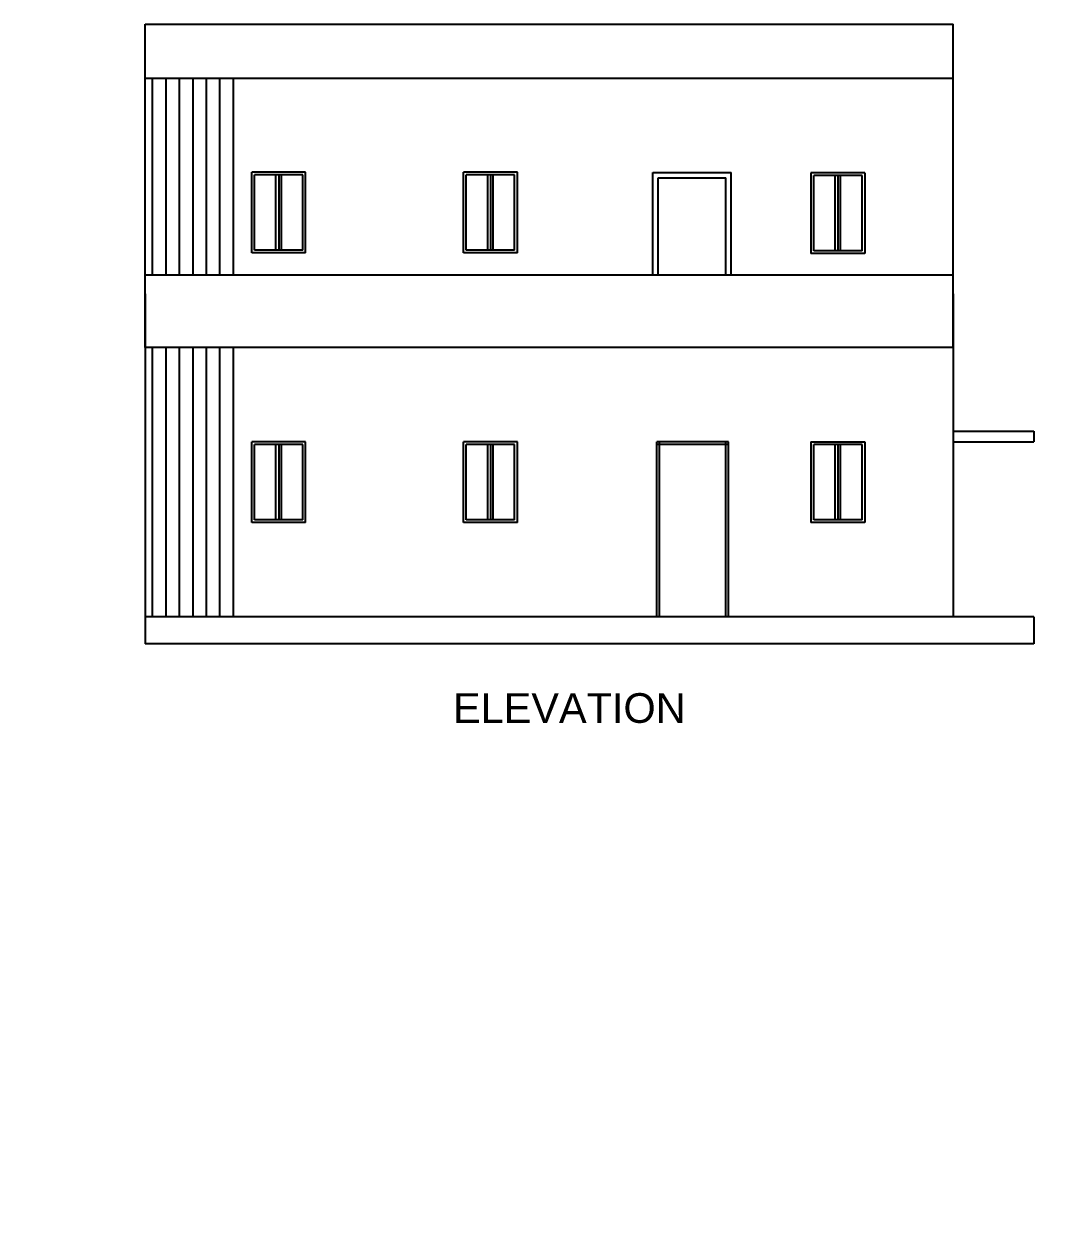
# Model space of a CAD drawing. Header units: metres. Extents: x -31 to 95, y -39 to 55.
# Drawn here: x -30.56 to 7.3, y 8.18 to 53.15 of the extents above; entities that cross this region are included whole.
import ezdxf

# ---------------------------------------------------------------- set-up
doc = ezdxf.new("R2010")
doc.units = ezdxf.units.M
doc.header["$MEASUREMENT"] = 0
doc.styles.get("Standard").update_dxf_attribs({"font": 'arial.ttf'})

msp = doc.modelspace()

# ---------------------------------------------------------------- hatches: boundary and pattern name
h = msp.add_hatch()
h.set_pattern_fill('ANSI31', color=256)
h.set_pattern_definition([(45, (0, 2.59832), (-0.08838835, 0.08838835), [])])
h.paths.add_polyline_path([(28.16969, 41.13492), (27.66969, 41.13492), (27.66969, 37.63492), (28.16969, 37.63492)])
h.paths.add_polyline_path([(44.91779, -18.92247), (46.79198, -18.92247), (46.79198, -16.65134), (44.91779, -16.65134)], flags=9)
h.paths.add_polyline_path([(-30.56095, -18.92247), (-28.97846, -18.92247), (-28.97846, -16.65134), (-30.56095, -16.65134)], flags=9)
h.paths.add_polyline_path([(22.24946, 24.90086), (32.93227, 24.90086), (32.93227, 27.17199), (22.24946, 27.17199)], flags=9)
h.paths.add_polyline_path([(-15.03576, 26.57486), (-5.84298, 26.57486), (-5.84298, 28.84599), (-15.03576, 28.84599)], flags=9)
h.paths.add_polyline_path([(14.79724, -29.98639), (25.52742, -29.98639), (25.52742, -27.71526), (14.79724, -27.71526)], flags=9)
h.paths.add_polyline_path([(-19.43576, -29.38415), (-6.31041, -29.38415), (-6.31041, -27.11302), (-19.43576, -27.11302)], flags=9)
h.paths.add_polyline_path([(47.63172, -19.40326), (70.75125, -19.40326), (70.75125, -17.13213), (47.63172, -17.13213)], flags=9)
h.paths.add_polyline_path([(46.09201, -38.53431), (55.60881, -38.53431), (55.60881, -36.26318), (46.09201, -36.26318)], flags=9)
h.paths.add_polyline_path([(62.89745, -38.59861), (71.74667, -38.59861), (71.74667, -36.32748), (62.89745, -36.32748)], flags=9)
h.paths.add_polyline_path([(79.77753, -38.47076), (86.23157, -38.47076), (86.23157, -36.19963), (79.77753, -36.19963)], flags=9)
h.paths.add_polyline_path([(79.82263, -34.65777), (85.85042, -34.65777), (85.85042, -32.38664), (79.82263, -32.38664)], flags=9)
h.paths.add_polyline_path([(62.72058, -34.70252), (67.80563, -34.70252), (67.80563, -32.43139), (62.72058, -32.43139)], flags=9)
h.paths.add_polyline_path([(46.42416, -34.53067), (53.81868, -34.53067), (53.81868, -32.25954), (46.42416, -32.25954)], flags=9)
h.paths.add_polyline_path([(72.19897, -30.59133), (79.93705, -30.59133), (79.93705, -28.3202), (72.19897, -28.3202)], flags=9)
h.paths.add_polyline_path([(46.43318, -30.57179), (51.86029, -30.57179), (51.86029, -28.30066), (46.43318, -28.30066)], flags=9)
h.paths.add_polyline_path([(46.51438, -26.7267), (95.48616, -26.7267), (95.48616, -24.45557), (46.51438, -24.45557)], flags=9)
h.paths.add_polyline_path([(46.54369, -22.76888), (89.38996, -22.76888), (89.38996, -20.49775), (46.54369, -20.49775)], flags=9)

# ---------------------------------------------------------------- linework, layer by layer
for p, q in [((-26.06458, 41.13492), (-26.06458, 53.15206)), ((-26.06458, 53.15206), (3.93542, 53.15206)), ((3.93542, 41.13492), (3.93542, 53.15206)), ((-26.06458, 51.15206), (3.93542, 51.15206)), ((-25.80369, 51.15206), (-25.80369, 43.82322)), ((-25.30369, 51.15206), (-25.30369, 43.82322)), ((-24.80369, 51.15206), (-24.80369, 43.82322)), ((-24.30369, 51.15206), (-24.30369, 43.82322)), ((-23.80369, 51.15206), (-23.80369, 43.82322)), ((-23.30369, 51.15206), (-23.30369, 43.82322)), ((-22.80369, 51.15206), (-22.80369, 43.82322)), ((-20.11111, 47.65206), (-22.11111, 47.65206)), ((-22.11111, 44.65206), (-22.11111, 47.65206)), ((-20.21111, 47.55206), (-22.01111, 47.55206)), ((-22.01111, 44.75206), (-22.01111, 47.55206)), ((-21.21111, 44.75206), (-21.21111, 47.55206)), ((-21.11111, 47.55206), (-21.11111, 44.75206)), ((-21.01111, 44.75206), (-21.01111, 47.55206)), ((-20.21111, 44.75206), (-20.21111, 47.55206)), ((-20.11111, 44.65206), (-20.11111, 47.65206)), ((-12.24754, 47.65206), (-14.24754, 47.65206)), ((-14.24754, 44.65206), (-14.24754, 47.65206)), ((-12.34754, 47.55206), (-14.14754, 47.55206)), ((-14.14754, 44.75206), (-14.14754, 47.55206)), ((-13.34754, 44.75206), (-13.34754, 47.55206)), ((-13.24754, 47.55206), (-13.24754, 44.75206)), ((-13.14754, 44.75206), (-13.14754, 47.55206)), ((-12.34754, 44.75206), (-12.34754, 47.55206)), ((-12.24754, 44.65206), (-12.24754, 47.65206)), ((-7.21297, 47.43975), (-7.21288, 47.43975)), ((-7.21288, 43.82322), (-7.21288, 47.63975)), ((-7.21288, 47.63975), (-4.30544, 47.63849)), ((-7.01288, 47.63966), (-7.01288, 47.63975)), ((-7.01288, 43.82322), (-7.01288, 47.43966)), ((-7.01288, 47.43966), (-4.50544, 47.43857)), ((-4.50544, 43.82322), (-4.50544, 47.43857)), ((-4.30544, 43.82322), (-4.30544, 47.63849)), ((-1.34237, 47.63492), (-1.34237, 44.63492)), ((0.65763, 47.63492), (-1.34237, 47.63492)), ((0.55763, 47.53492), (-1.24237, 47.53492)), ((-1.24237, 44.73492), (-1.24237, 47.53492)), ((-0.44237, 44.73492), (-0.44237, 47.53492)), ((-0.34237, 47.53492), (-0.34237, 44.73492)), ((-0.24237, 44.73492), (-0.24237, 47.53492)), ((0.55763, 44.73492), (0.55763, 47.53492)), ((0.65763, 47.63492), (0.65763, 44.63492)), ((-20.11111, 44.65206), (-22.11111, 44.65206)), ((-20.21111, 44.75206), (-22.01111, 44.75206)), ((-12.24754, 44.65206), (-14.24754, 44.65206)), ((-12.34754, 44.75206), (-14.14754, 44.75206)), ((0.65763, 44.63492), (-1.34237, 44.63492)), ((0.55763, 44.73492), (-1.24237, 44.73492)), ((3.93542, 43.82322), (-26.06458, 43.82322)), ((-26.06458, 43.13492), (-26.06458, 30.13492)), ((3.93542, 43.13492), (3.93542, 38.03492)), ((3.93542, 41.13492), (-26.06458, 41.13492)), ((3.93542, 41.13492), (-26.06458, 41.13492)), ((-25.80369, 41.13492), (-25.80369, 31.13492)), ((-25.30369, 41.13492), (-25.30369, 31.13492)), ((-24.80369, 41.13492), (-24.80369, 31.13492)), ((-24.30369, 41.13492), (-24.30369, 31.13492)), ((-23.80369, 41.13492), (-23.80369, 31.13492)), ((-23.30369, 41.13492), (-23.30369, 31.13492)), ((-22.80369, 41.13492), (-22.80369, 31.13492)), ((3.93542, 38.03492), (6.93542, 38.03492)), ((3.93542, 38.03492), (3.93542, 37.63492)), ((6.93542, 38.03492), (6.93542, 37.63492)), ((-22.11111, 34.63492), (-22.11111, 37.63492)), ((-20.11111, 37.63492), (-22.11111, 37.63492)), ((-22.01111, 34.73492), (-22.01111, 37.53492)), ((-20.21111, 37.53492), (-22.01111, 37.53492)), ((-21.21111, 34.73492), (-21.21111, 37.53492)), ((-21.11111, 37.53492), (-21.11111, 34.73492)), ((-21.01111, 34.73492), (-21.01111, 37.53492)), ((-20.21111, 34.73492), (-20.21111, 37.53492)), ((-20.11111, 34.63492), (-20.11111, 37.63492)), ((-14.24754, 34.63492), (-14.24754, 37.63492)), ((-12.24754, 37.63492), (-14.24754, 37.63492)), ((-12.34754, 37.53492), (-14.14754, 37.53492)), ((-14.14754, 34.73492), (-14.14754, 37.53492)), ((-13.34754, 34.73492), (-13.34754, 37.53492)), ((-13.24754, 37.53492), (-13.24754, 34.73492)), ((-13.14754, 34.73492), (-13.14754, 37.53492)), ((-12.34754, 34.73492), (-12.34754, 37.53492)), ((-12.24754, 34.63492), (-12.24754, 37.63492)), ((-4.40274, 37.63492), (-7.06431, 37.63492)), ((-7.06431, 31.13492), (-7.06431, 37.63492)), ((-4.40274, 37.63492), (-7.06431, 37.63492)), ((-4.40274, 37.53492), (-7.06431, 37.53492)), ((-6.96431, 31.13492), (-6.96431, 37.63492)), ((-4.50274, 31.13492), (-4.50274, 37.63492)), ((-4.40274, 31.13492), (-4.40274, 37.63492)), ((-1.34237, 37.63492), (-1.34237, 34.63492)), ((-1.34237, 37.63492), (0.65763, 37.63492)), ((0.55763, 37.53492), (-1.24237, 37.53492)), ((-1.24237, 34.73492), (-1.24237, 37.53492)), ((-0.44237, 34.73492), (-0.44237, 37.53492)), ((-0.34237, 37.53492), (-0.34237, 34.73492)), ((-0.24237, 34.73492), (-0.24237, 37.53492)), ((0.55763, 34.73492), (0.55763, 37.53492)), ((0.65763, 37.63492), (0.65763, 34.63492)), ((3.93542, 37.63492), (6.93542, 37.63492)), ((3.93542, 37.63492), (3.93542, 31.13492)), ((-20.11111, 34.63492), (-22.11111, 34.63492)), ((-20.21111, 34.73492), (-22.01111, 34.73492)), ((-12.24754, 34.63492), (-14.24754, 34.63492)), ((-12.34754, 34.73492), (-14.14754, 34.73492)), ((0.65763, 34.63492), (-1.34237, 34.63492)), ((0.55763, 34.73492), (-1.24237, 34.73492)), ((6.93542, 31.13492), (-26.06458, 31.13492)), ((6.93542, 31.13492), (6.93542, 30.13492)), ((6.93542, 30.13492), (-26.06458, 30.13492))]:
    msp.add_line(p, q)
for points in [[(-21.21111, 44.89903), (-21.21111, 47.4038)], [(-13.34754, 44.89903), (-13.34754, 47.4038)], [(-0.44237, 44.88189), (-0.44237, 47.38667)], [(-4.50544, 43.82322), (-4.50544, 47.18302)], [(-21.21111, 34.88189), (-21.21111, 37.38667)], [(-13.34754, 34.88189), (-13.34754, 37.38667)], [(-4.50274, 31.29281), (-4.50274, 37.48868)], [(-0.44237, 34.88189), (-0.44237, 37.38667)]]:
    msp.add_lwpolyline(points)

# ---------------------------------------------------------------- texts
at = {"insert": (-14.63844, 28.29832), "char_height": 1.102111, "attachment_point": 1}
msp.add_mtext_dynamic_manual_height_columns('ELEVATION', width=35.3047279, gutter_width=1, heights=[0], dxfattribs=at)

doc.saveas('drawing.dxf')
